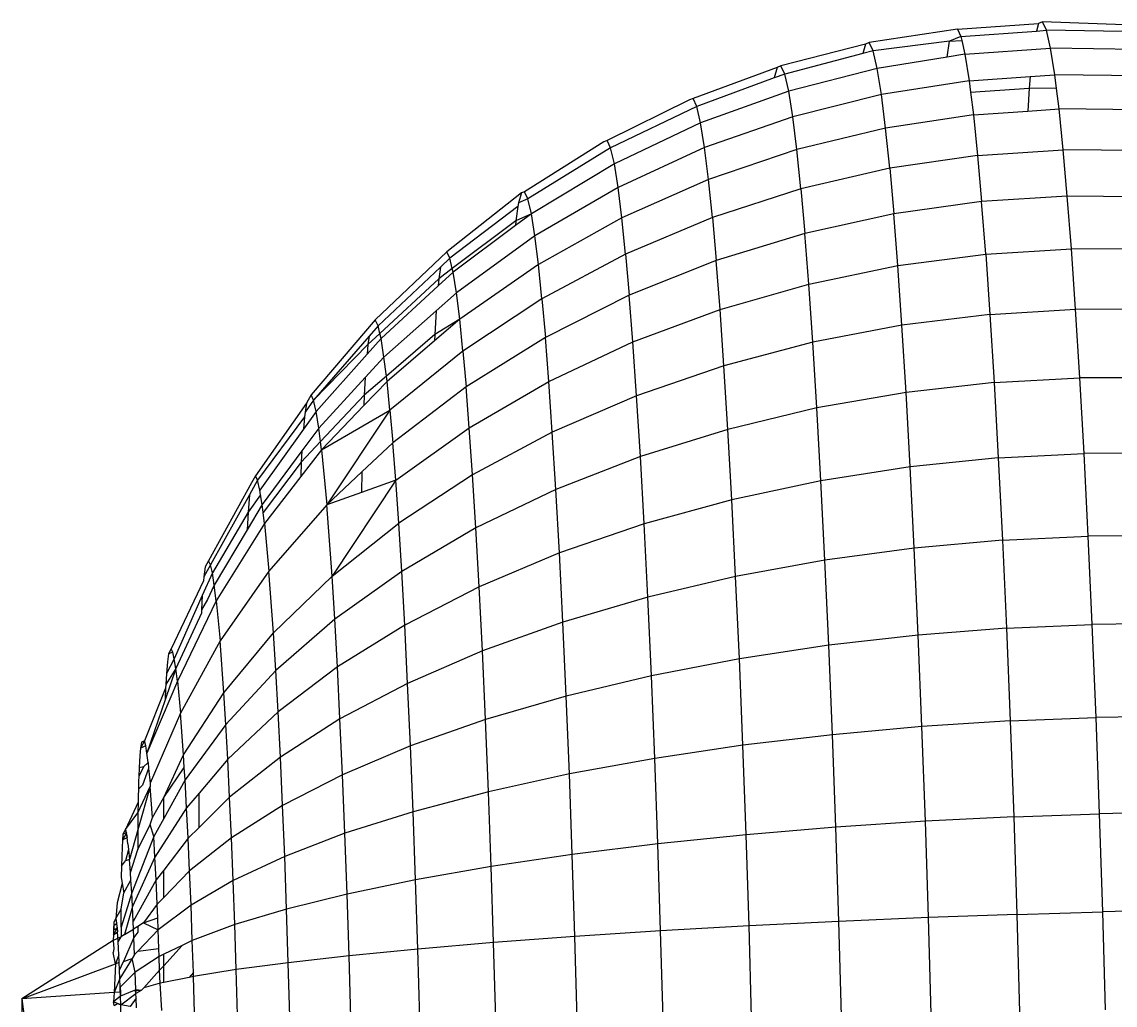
# Model space of a CAD drawing. Header units: millimetres. Extents: x 153 to 4750, y 92 to 3343.
# Drawn here: x 3668.14 to 3676.73, y 2017.66 to 2025.39 of the extents above; entities that cross this region are included whole.
import ezdxf

# ---------------------------------------------------------------- set-up
doc = ezdxf.new("R2010")
doc.units = ezdxf.units.MM

msp = doc.modelspace()

# ---------------------------------------------------------------- linework, layer by layer
for p, q in [((3675.4873, 2025.3276), (3674.7952, 2025.2232)), ((3675.4873, 2025.3276), (3676.1255, 2025.3739)), ((3675.4873, 2025.3276), (3675.5141, 2025.2711)), ((3675.5141, 2025.2711), (3676.1075, 2025.314)), ((3676.1255, 2025.3739), (3676.1075, 2025.314)), ((3676.1075, 2025.314), (3676.1866, 2025.3197)), ((3676.1551, 2025.3859), (3676.1255, 2025.3739)), ((3676.1866, 2025.3197), (3676.1551, 2025.3859)), ((3676.7995, 2025.3622), (3676.1551, 2025.3859)), ((3676.2192, 2025.1794), (3676.1866, 2025.3197)), ((3676.7838, 2025.3095), (3676.1866, 2025.3197)), ((3674.7952, 2025.2232), (3674.766, 2025.2115)), ((3674.8261, 2025.1582), (3674.7952, 2025.2232)), ((3675.4259, 2025.2336), (3674.8261, 2025.1582)), ((3675.4078, 2025.109), (3675.4259, 2025.2336)), ((3675.5141, 2025.2711), (3675.4259, 2025.2336)), ((3675.4259, 2025.2336), (3675.5212, 2025.2405)), ((3675.5141, 2025.2711), (3675.5212, 2025.2405)), ((3675.5212, 2025.2405), (3675.5466, 2025.1314)), ((3674.766, 2025.2115), (3674.1014, 2025.0399)), ((3674.7436, 2025.1366), (3674.1316, 2024.9762)), ((3674.766, 2025.2115), (3674.7436, 2025.1366)), ((3674.8261, 2025.1582), (3674.7436, 2025.1366)), ((3674.8582, 2025.0202), (3674.8261, 2025.1582)), ((3675.5466, 2025.1314), (3676.2192, 2025.1794)), ((3676.2524, 2024.971), (3676.2192, 2025.1794)), ((3676.8929, 2025.1685), (3676.2192, 2025.1794)), ((3675.4078, 2025.109), (3674.8582, 2025.0202)), ((3675.5466, 2025.1314), (3675.4078, 2025.109)), ((3675.5466, 2025.1314), (3675.5797, 2024.9238)), ((3674.0728, 2025.0283), (3673.4113, 2024.7838)), ((3674.0728, 2025.0283), (3674.048, 2024.9456)), ((3674.1316, 2024.9762), (3674.048, 2024.9456)), ((3674.1014, 2025.0399), (3674.0728, 2025.0283)), ((3674.1316, 2024.9762), (3674.1014, 2025.0399)), ((3674.1629, 2024.8414), (3674.1316, 2024.9762)), ((3674.8582, 2025.0202), (3674.1629, 2024.8414)), ((3674.8909, 2024.8153), (3674.8582, 2025.0202)), ((3676.0597, 2024.9575), (3676.2524, 2024.971)), ((3676.9259, 2024.9609), (3676.2524, 2024.971)), ((3676.266, 2024.8616), (3676.2524, 2024.971)), ((3674.048, 2024.9456), (3673.4406, 2024.7223)), ((3675.5797, 2024.9238), (3674.8909, 2024.8153)), ((3675.5797, 2024.9238), (3676.0597, 2024.9575)), ((3675.5797, 2024.9238), (3675.591, 2024.8327)), ((3676.0597, 2024.9575), (3676.0515, 2024.8647)), ((3674.1629, 2024.8414), (3673.4709, 2024.5919)), ((3674.1949, 2024.641), (3674.1629, 2024.8414)), ((3674.8909, 2024.8153), (3674.1949, 2024.641)), ((3674.9237, 2024.5509), (3674.8909, 2024.8153)), ((3675.591, 2024.8327), (3676.0515, 2024.8647)), ((3675.591, 2024.8327), (3675.6129, 2024.656)), ((3676.0515, 2024.8647), (3676.0411, 2024.6853)), ((3676.266, 2024.8616), (3676.0515, 2024.8647)), ((3676.2858, 2024.7021), (3676.266, 2024.8616)), ((3673.3837, 2024.7727), (3672.7362, 2024.4541)), ((3673.4406, 2024.7223), (3672.7641, 2024.3953)), ((3673.4113, 2024.7838), (3673.3837, 2024.7727)), ((3673.4406, 2024.7223), (3673.4113, 2024.7838)), ((3673.4709, 2024.5919), (3673.4406, 2024.7223)), ((3674.1949, 2024.641), (3673.5018, 2024.3981)), ((3674.2269, 2024.3824), (3674.1949, 2024.641)), ((3675.6129, 2024.656), (3674.9237, 2024.5509)), ((3675.6129, 2024.656), (3676.0411, 2024.6853)), ((3675.6129, 2024.656), (3675.6457, 2024.3364)), ((3676.0411, 2024.6853), (3676.2858, 2024.7021)), ((3676.3187, 2024.3811), (3676.2858, 2024.7021)), ((3676.9591, 2024.6931), (3676.2858, 2024.7021)), ((3673.4709, 2024.5919), (3672.7931, 2024.2706)), ((3673.5018, 2024.3981), (3673.4709, 2024.5919)), ((3674.9237, 2024.5509), (3674.2269, 2024.3824)), ((3674.956, 2024.2353), (3674.9237, 2024.5509)), ((3672.7362, 2024.4541), (3672.7098, 2024.4434)), ((3672.7641, 2024.3953), (3672.7362, 2024.4541)), ((3672.7098, 2024.4434), (3672.0876, 2024.0516)), ((3672.7641, 2024.3953), (3672.114, 2023.9963)), ((3672.7931, 2024.2706), (3672.7641, 2024.3953)), ((3673.5018, 2024.3981), (3672.8226, 2024.0855)), ((3673.5327, 2024.148), (3673.5018, 2024.3981)), ((3674.2269, 2024.3824), (3673.5327, 2024.148)), ((3674.2586, 2024.0739), (3674.2269, 2024.3824)), ((3675.6457, 2024.3364), (3676.3187, 2024.3811)), ((3676.3508, 2024.0173), (3676.3187, 2024.3811)), ((3676.992, 2024.3735), (3676.3187, 2024.3811)), ((3675.6457, 2024.3364), (3674.956, 2024.2353)), ((3675.6457, 2024.3364), (3675.6777, 2023.974)), ((3672.7931, 2024.2706), (3672.1413, 2023.8788)), ((3672.8226, 2024.0855), (3672.7931, 2024.2706)), ((3674.956, 2024.2353), (3674.2586, 2024.0739)), ((3674.956, 2024.2353), (3674.9876, 2023.8775)), ((3673.5327, 2024.148), (3672.8522, 2023.8467)), ((3673.5634, 2023.8497), (3673.5327, 2024.148)), ((3672.0628, 2024.0416), (3671.4771, 2023.5802)), ((3672.0628, 2024.0416), (3672.0398, 2023.9648)), ((3672.0876, 2024.0516), (3672.0628, 2024.0416)), ((3672.114, 2023.9963), (3672.0876, 2024.0516)), ((3672.8226, 2024.0855), (3672.169, 2023.7044)), ((3672.8522, 2023.8467), (3672.8226, 2024.0855)), ((3674.2586, 2024.0739), (3673.5634, 2023.8497)), ((3674.2586, 2024.0739), (3674.2895, 2023.7241)), ((3676.3508, 2024.0173), (3675.6777, 2023.974)), ((3676.3829, 2023.6039), (3676.3508, 2024.0173)), ((3677.0239, 2024.0111), (3676.3508, 2024.0173)), ((3672.0357, 2023.9365), (3671.5015, 2023.5288)), ((3672.0357, 2023.9365), (3672.0191, 2023.8217)), ((3672.0398, 2023.9648), (3672.0357, 2023.9365)), ((3672.114, 2023.9963), (3672.0398, 2023.9648)), ((3672.1413, 2023.8788), (3672.114, 2023.9963)), ((3675.6777, 2023.974), (3674.9876, 2023.8775)), ((3675.7097, 2023.5622), (3675.6777, 2023.974)), ((3672.1413, 2023.8788), (3672.0158, 2023.7852)), ((3672.1413, 2023.8788), (3672.0191, 2023.8217)), ((3672.169, 2023.7044), (3672.1413, 2023.8788)), ((3672.8522, 2023.8467), (3672.197, 2023.4793)), ((3672.8815, 2023.5616), (3672.8522, 2023.8467)), ((3673.5634, 2023.8497), (3672.8815, 2023.5616)), ((3673.5634, 2023.8497), (3673.5932, 2023.5113)), ((3674.9876, 2023.8775), (3674.2895, 2023.7241)), ((3675.0192, 2023.471), (3674.9876, 2023.8775)), ((3672.0191, 2023.8217), (3671.5204, 2023.4472)), ((3672.0158, 2023.7852), (3671.5267, 2023.4198)), ((3672.0191, 2023.8217), (3672.0158, 2023.7852)), ((3672.169, 2023.7044), (3671.5526, 2023.2581)), ((3672.197, 2023.4793), (3672.169, 2023.7044)), ((3674.2895, 2023.7241), (3673.5932, 2023.5113)), ((3674.3204, 2023.3266), (3674.2895, 2023.7241)), ((3675.7097, 2023.5622), (3676.3829, 2023.6039)), ((3676.4159, 2023.128), (3676.3829, 2023.6039)), ((3677.0559, 2023.5993), (3676.3829, 2023.6039)), ((3671.4771, 2023.5802), (3670.9152, 2023.0455)), ((3671.5015, 2023.5288), (3671.4267, 2023.4585)), ((3671.5015, 2023.5288), (3671.4771, 2023.5802)), ((3671.5204, 2023.4472), (3671.5015, 2023.5288)), ((3672.8815, 2023.5616), (3672.2245, 2023.2107)), ((3672.8815, 2023.5616), (3672.91, 2023.2383)), ((3673.5932, 2023.5113), (3672.91, 2023.2383)), ((3673.6231, 2023.127), (3673.5932, 2023.5113)), ((3675.0192, 2023.471), (3675.7097, 2023.5622)), ((3675.7097, 2023.5622), (3675.7424, 2023.0883)), ((3671.4267, 2023.4585), (3670.9374, 2022.9987)), ((3671.5267, 2023.4198), (3671.4086, 2023.3112)), ((3671.4267, 2023.4585), (3671.4135, 2023.3669)), ((3671.5204, 2023.4472), (3671.4135, 2023.3669)), ((3671.5267, 2023.4198), (3671.5204, 2023.4472)), ((3671.5526, 2023.2581), (3671.5267, 2023.4198)), ((3672.197, 2023.4793), (3671.5784, 2023.0493)), ((3672.2245, 2023.2107), (3672.197, 2023.4793)), ((3674.3204, 2023.3266), (3675.0192, 2023.471)), ((3675.0516, 2023.0031), (3675.0192, 2023.471)), ((3671.4135, 2023.3669), (3670.9514, 2022.9385)), ((3671.4135, 2023.3669), (3671.4086, 2023.3112)), ((3671.4086, 2023.3112), (3670.9605, 2022.8995)), ((3671.5526, 2023.2581), (3671.3932, 2023.1162)), ((3671.5784, 2023.0493), (3671.5526, 2023.2581)), ((3673.6231, 2023.127), (3674.3204, 2023.3266)), ((3674.352, 2022.8692), (3674.3204, 2023.3266)), ((3672.2245, 2023.2107), (3671.604, 2022.8001)), ((3672.2245, 2023.2107), (3672.2514, 2022.9061)), ((3672.91, 2023.2383), (3672.2514, 2022.9061)), ((3672.9385, 2022.8711), (3672.91, 2023.2383)), ((3671.3932, 2023.1162), (3670.9839, 2022.7521)), ((3671.3932, 2023.1162), (3671.3823, 2022.9298)), ((3672.9385, 2022.8711), (3673.6231, 2023.127)), ((3673.6538, 2022.6845), (3673.6231, 2023.127)), ((3675.7424, 2023.0883), (3675.0516, 2023.0031)), ((3675.7424, 2023.0883), (3676.4159, 2023.128)), ((3675.7424, 2023.0883), (3675.7756, 2022.5532)), ((3676.4492, 2022.5908), (3676.4159, 2023.128)), ((3677.0888, 2023.1254), (3676.4159, 2023.128)), ((3670.9152, 2023.0455), (3670.4114, 2022.4557)), ((3670.9374, 2022.9987), (3670.8668, 2022.9171)), ((3670.9374, 2022.9987), (3670.9152, 2023.0455)), ((3670.9514, 2022.9385), (3670.9374, 2022.9987)), ((3671.5784, 2023.0493), (3671.3804, 2022.8802)), ((3671.5784, 2023.0493), (3671.3823, 2022.9298)), ((3671.604, 2022.8001), (3671.5784, 2023.0493)), ((3675.0516, 2023.0031), (3674.352, 2022.8692)), ((3675.0844, 2022.4748), (3675.0516, 2023.0031)), ((3670.8668, 2022.9171), (3670.4312, 2022.414)), ((3670.9514, 2022.9385), (3670.8573, 2022.8513)), ((3670.8668, 2022.9171), (3670.8573, 2022.8513)), ((3670.9605, 2022.8995), (3670.9514, 2022.9385)), ((3671.3823, 2022.9298), (3671.0025, 2022.6026)), ((3671.3823, 2022.9298), (3671.3804, 2022.8802)), ((3672.2514, 2022.9061), (3671.629, 2022.5176)), ((3672.2783, 2022.5601), (3672.2514, 2022.9061)), ((3670.8573, 2022.8513), (3670.4312, 2022.414)), ((3670.9605, 2022.8995), (3670.8506, 2022.7755)), ((3670.8573, 2022.8513), (3670.8506, 2022.7755)), ((3670.9839, 2022.7521), (3670.9605, 2022.8995)), ((3671.3804, 2022.8802), (3671.0075, 2022.5619)), ((3672.2783, 2022.5601), (3672.9385, 2022.8711)), ((3672.9678, 2022.4484), (3672.9385, 2022.8711)), ((3674.352, 2022.8692), (3673.6538, 2022.6845)), ((3674.3841, 2022.3527), (3674.352, 2022.8692)), ((3670.8506, 2022.7755), (3670.4518, 2022.3256)), ((3670.9839, 2022.7521), (3670.837, 2022.5917)), ((3671.0025, 2022.6026), (3670.9839, 2022.7521)), ((3671.604, 2022.8001), (3671.0308, 2022.335)), ((3671.604, 2022.8001), (3671.629, 2022.5176)), ((3673.6538, 2022.6845), (3672.9678, 2022.4484)), ((3673.6847, 2022.185), (3673.6538, 2022.6845)), ((3670.837, 2022.5917), (3670.4728, 2022.1942)), ((3671.0075, 2022.5619), (3670.8258, 2022.3719)), ((3671.0025, 2022.6026), (3670.829, 2022.4531)), ((3670.837, 2022.5917), (3670.829, 2022.4531)), ((3671.0075, 2022.5619), (3671.0025, 2022.6026)), ((3671.0308, 2022.335), (3671.0075, 2022.5619)), ((3671.6539, 2022.1967), (3672.2783, 2022.5601)), ((3672.3059, 2022.1618), (3672.2783, 2022.5601)), ((3675.7756, 2022.5532), (3676.4492, 2022.5908)), ((3676.4824, 2021.9953), (3676.4492, 2022.5908)), ((3677.122, 2022.5903), (3676.4492, 2022.5908)), ((3671.629, 2022.5176), (3671.0535, 2022.0777)), ((3671.6539, 2022.1967), (3671.629, 2022.5176)), ((3675.0844, 2022.4748), (3674.3841, 2022.3527)), ((3675.7756, 2022.5532), (3675.0844, 2022.4748)), ((3675.1171, 2021.8892), (3675.0844, 2022.4748)), ((3675.7756, 2022.5532), (3675.8087, 2021.9601)), ((3670.3754, 2022.3903), (3669.9734, 2021.8207)), ((3670.4312, 2022.414), (3670.3652, 2022.3196)), ((3670.3754, 2022.3903), (3670.3652, 2022.3196)), ((3670.4114, 2022.4557), (3670.3754, 2022.3903)), ((3670.4312, 2022.414), (3670.4114, 2022.4557)), ((3670.4518, 2022.3256), (3670.4312, 2022.414)), ((3670.829, 2022.4531), (3670.4859, 2022.0885)), ((3670.829, 2022.4531), (3670.8258, 2022.3719)), ((3672.9678, 2022.4484), (3672.3059, 2022.1618)), ((3672.9974, 2021.9712), (3672.9678, 2022.4484)), ((3670.4518, 2022.3256), (3670.3513, 2022.1854)), ((3670.3652, 2022.3196), (3670.3598, 2022.2826)), ((3670.4728, 2022.1942), (3670.4518, 2022.3256)), ((3670.8258, 2022.3719), (3670.4938, 2022.0247)), ((3670.4938, 2022.0247), (3671.0308, 2022.335)), ((3671.0308, 2022.335), (3670.5348, 2021.5931)), ((3671.0308, 2022.335), (3671.0535, 2022.0777)), ((3674.3841, 2022.3527), (3673.6847, 2022.185)), ((3674.416, 2021.7801), (3674.3841, 2022.3527)), ((3670.3598, 2022.2826), (3669.9906, 2021.7845)), ((3670.3598, 2022.2826), (3670.3513, 2022.1854)), ((3670.3513, 2022.1854), (3670.0085, 2021.7077)), ((3670.4728, 2022.1942), (3670.3396, 2022.015)), ((3670.4859, 2022.0885), (3670.4728, 2022.1942)), ((3671.0762, 2021.7854), (3671.6539, 2022.1967)), ((3671.6794, 2021.8272), (3671.6539, 2022.1967)), ((3672.3059, 2022.1618), (3671.6794, 2021.8272)), ((3672.3337, 2021.7121), (3672.3059, 2022.1618)), ((3673.6847, 2022.185), (3672.9974, 2021.9712)), ((3673.7156, 2021.6313), (3673.6847, 2022.185)), ((3670.4859, 2022.0885), (3670.3346, 2021.9277)), ((3670.4938, 2022.0247), (3670.4859, 2022.0885)), ((3671.0535, 2022.0777), (3670.81, 2021.8502)), ((3671.0762, 2021.7854), (3671.0535, 2022.0777)), ((3670.3396, 2022.015), (3670.0267, 2021.5936)), ((3670.4938, 2022.0247), (3670.3301, 2021.8139)), ((3670.3396, 2022.015), (3670.3346, 2021.9277)), ((3670.4938, 2022.0247), (3670.5348, 2021.5931)), ((3672.9974, 2021.9712), (3672.3337, 2021.7121)), ((3673.027, 2021.4422), (3672.9974, 2021.9712)), ((3675.8087, 2021.9601), (3675.1171, 2021.8892)), ((3675.8087, 2021.9601), (3676.4824, 2021.9953)), ((3675.8087, 2021.9601), (3675.8412, 2021.3141)), ((3677.1551, 2021.9972), (3676.4824, 2021.9953)), ((3676.5151, 2021.3466), (3676.4824, 2021.9953)), ((3670.3346, 2021.9277), (3670.0344, 2021.531)), ((3670.3346, 2021.9277), (3670.3301, 2021.8139)), ((3675.1171, 2021.8892), (3674.416, 2021.7801)), ((3675.1491, 2021.2514), (3675.1171, 2021.8892)), ((3669.9906, 2021.7845), (3669.9286, 2021.6703)), ((3669.9734, 2021.8207), (3669.9421, 2021.7639)), ((3669.9906, 2021.7845), (3669.9734, 2021.8207)), ((3670.0085, 2021.7077), (3669.9906, 2021.7845)), ((3670.3301, 2021.8139), (3670.0449, 2021.4465)), ((3670.81, 2021.8502), (3670.5348, 2021.5931)), ((3671.0762, 2021.7854), (3670.5758, 2021.0326)), ((3670.81, 2021.8502), (3670.8073, 2021.6899)), ((3671.0762, 2021.7854), (3670.8073, 2021.6899)), ((3671.0996, 2021.4489), (3671.0762, 2021.7854)), ((3671.6794, 2021.8272), (3671.0996, 2021.4489)), ((3671.7053, 2021.4101), (3671.6794, 2021.8272)), ((3669.9421, 2021.7639), (3669.6064, 2021.1514)), ((3670.0145, 2021.6701), (3670.0085, 2021.7077)), ((3672.3337, 2021.7121), (3671.7053, 2021.4101)), ((3672.3615, 2021.2137), (3672.3337, 2021.7121)), ((3674.416, 2021.7801), (3673.7156, 2021.6313)), ((3674.4473, 2021.1565), (3674.416, 2021.7801)), ((3669.9286, 2021.6703), (3669.6208, 2021.121)), ((3669.9286, 2021.6703), (3669.9167, 2021.5354)), ((3670.0145, 2021.6701), (3669.9167, 2021.5354)), ((3670.0267, 2021.5936), (3670.0145, 2021.6701)), ((3670.8073, 2021.6899), (3670.5348, 2021.5931)), ((3673.7156, 2021.6313), (3673.027, 2021.4422)), ((3673.7459, 2021.0282), (3673.7156, 2021.6313)), ((3669.9167, 2021.5354), (3669.6358, 2021.0565)), ((3670.0267, 2021.5936), (3669.9086, 2021.3947)), ((3669.9167, 2021.5354), (3669.9086, 2021.3947)), ((3670.0344, 2021.531), (3670.0267, 2021.5936)), ((3670.0449, 2021.4465), (3670.0344, 2021.531)), ((3670.5348, 2021.5931), (3670.0805, 2021.0717)), ((3670.5758, 2021.0326), (3670.5348, 2021.5931)), ((3670.0449, 2021.4465), (3669.6664, 2020.8373)), ((3670.0449, 2021.4465), (3670.0805, 2021.0717)), ((3670.5758, 2021.0326), (3671.0996, 2021.4489)), ((3671.1231, 2021.069), (3671.0996, 2021.4489)), ((3673.027, 2021.4422), (3672.3615, 2021.2137)), ((3673.0559, 2020.8661), (3673.027, 2021.4422)), ((3669.9086, 2021.3947), (3669.6511, 2020.9608)), ((3671.7053, 2021.4101), (3671.1231, 2021.069)), ((3671.7311, 2020.9478), (3671.7053, 2021.4101)), ((3675.8412, 2021.3141), (3675.1491, 2021.2514)), ((3675.8412, 2021.3141), (3676.5151, 2021.3466)), ((3675.8412, 2021.3141), (3675.8725, 2020.6226)), ((3677.1875, 2021.3512), (3676.5151, 2021.3466)), ((3676.5465, 2020.6523), (3676.5151, 2021.3466)), ((3672.3615, 2021.2137), (3671.7311, 2020.9478)), ((3672.3888, 2020.6708), (3672.3615, 2021.2137)), ((3675.1491, 2021.2514), (3674.4473, 2021.1565)), ((3675.18, 2020.5687), (3675.1491, 2021.2514)), ((3669.6208, 2021.121), (3669.5687, 2021.0252)), ((3669.5801, 2021.1037), (3669.5687, 2021.0252)), ((3669.6064, 2021.1514), (3669.5801, 2021.1037)), ((3669.6208, 2021.121), (3669.6064, 2021.1514)), ((3669.6358, 2021.0565), (3669.6208, 2021.121)), ((3674.4473, 2021.1565), (3673.7459, 2021.0282)), ((3674.4776, 2020.489), (3674.4473, 2021.1565)), ((3669.6358, 2021.0565), (3669.5569, 2020.8789)), ((3669.5687, 2021.0252), (3669.566, 2020.9939)), ((3669.6511, 2020.9608), (3669.6358, 2021.0565)), ((3670.0805, 2021.0717), (3669.6962, 2020.5228)), ((3670.1161, 2020.5852), (3670.0805, 2021.0717)), ((3670.1161, 2020.5852), (3670.5758, 2021.0326)), ((3670.5968, 2020.694), (3670.5758, 2021.0326)), ((3671.1231, 2021.069), (3670.5968, 2020.694)), ((3671.1466, 2020.6479), (3671.1231, 2021.069)), ((3673.7459, 2021.0282), (3673.0559, 2020.8661)), ((3673.7752, 2020.3826), (3673.7459, 2021.0282)), ((3669.566, 2020.9939), (3669.3133, 2020.4595)), ((3669.6511, 2020.9608), (3669.5987, 2020.8475)), ((3669.6664, 2020.8373), (3669.6511, 2020.9608)), ((3671.7311, 2020.9478), (3671.1466, 2020.6479)), ((3671.7564, 2020.4442), (3671.7311, 2020.9478)), ((3669.5569, 2020.8789), (3669.3369, 2020.3835)), ((3669.5569, 2020.8789), (3669.5504, 2020.7666)), ((3669.5987, 2020.8475), (3669.5504, 2020.7666)), ((3673.0559, 2020.8661), (3672.3888, 2020.6708)), ((3673.0838, 2020.2493), (3673.0559, 2020.8661)), ((3669.6664, 2020.8373), (3669.3614, 2020.2078)), ((3669.5504, 2020.7666), (3669.5493, 2020.7405)), ((3669.6664, 2020.8373), (3669.6962, 2020.5228)), ((3669.5493, 2020.7405), (3669.3491, 2020.3068)), ((3670.5968, 2020.694), (3670.1343, 2020.2912)), ((3670.6178, 2020.3186), (3670.5968, 2020.694)), ((3672.3888, 2020.6708), (3671.7564, 2020.4442)), ((3672.4152, 2020.0897), (3672.3888, 2020.6708)), ((3669.7261, 2020.1143), (3670.1161, 2020.5852)), ((3670.1343, 2020.2912), (3670.1161, 2020.5852)), ((3671.1466, 2020.6479), (3670.6178, 2020.3186)), ((3671.1697, 2020.1893), (3671.1466, 2020.6479)), ((3675.8725, 2020.6226), (3675.18, 2020.5687)), ((3675.8725, 2020.6226), (3676.5465, 2020.6523)), ((3675.8725, 2020.6226), (3675.9021, 2019.8948)), ((3677.2188, 2020.6597), (3676.5465, 2020.6523)), ((3676.5762, 2019.9216), (3676.5465, 2020.6523)), ((3669.6962, 2020.5228), (3669.3853, 2019.9557)), ((3669.7261, 2020.1143), (3669.6962, 2020.5228)), ((3675.18, 2020.5687), (3674.4776, 2020.489)), ((3675.2093, 2019.8502), (3675.18, 2020.5687)), ((3669.2922, 2020.4213), (3669.2832, 2020.3584)), ((3669.3133, 2020.4595), (3669.2922, 2020.4213)), ((3669.3249, 2020.4351), (3669.2922, 2020.4213)), ((3669.3249, 2020.4351), (3669.3133, 2020.4595)), ((3669.3369, 2020.3835), (3669.3249, 2020.4351)), ((3671.7564, 2020.4442), (3671.1697, 2020.1893)), ((3671.7809, 2019.9052), (3671.7564, 2020.4442)), ((3674.4776, 2020.489), (3673.7752, 2020.3826)), ((3674.5061, 2019.7865), (3674.4776, 2020.489)), ((3669.3369, 2020.3835), (3669.2752, 2020.2677)), ((3669.2832, 2020.3584), (3669.2752, 2020.2677)), ((3669.3491, 2020.3068), (3669.3369, 2020.3835)), ((3673.7752, 2020.3826), (3673.0838, 2020.2493)), ((3673.8028, 2019.7032), (3673.7752, 2020.3826)), ((3669.3491, 2020.3068), (3669.2649, 2020.0611)), ((3669.3491, 2020.3068), (3669.2701, 2020.1803)), ((3669.2752, 2020.2677), (3669.2701, 2020.1803)), ((3669.3614, 2020.2078), (3669.3491, 2020.3068)), ((3670.1343, 2020.2912), (3669.7414, 2019.8676)), ((3670.1525, 2019.9653), (3670.1343, 2020.2912)), ((3670.6178, 2020.3186), (3670.1525, 2019.9653)), ((3670.6383, 2019.9098), (3670.6178, 2020.3186)), ((3673.0838, 2020.2493), (3672.4152, 2020.0897)), ((3673.1102, 2019.6002), (3673.0838, 2020.2493)), ((3669.3614, 2020.2078), (3669.1214, 2019.6425)), ((3669.2701, 2020.1803), (3669.2684, 2020.1512)), ((3669.3614, 2020.2078), (3669.3853, 2019.9557)), ((3671.1697, 2020.1893), (3670.6383, 2019.9098)), ((3671.1919, 2019.6983), (3671.1697, 2020.1893)), ((3669.2684, 2020.1512), (3669.1033, 2019.7385)), ((3669.2684, 2020.1512), (3669.2649, 2020.0611)), ((3669.4093, 2019.6284), (3669.7261, 2020.1143)), ((3669.7414, 2019.8676), (3669.7261, 2020.1143)), ((3672.4152, 2020.0897), (3671.7809, 2019.9052)), ((3672.44, 2019.4781), (3672.4152, 2020.0897)), ((3669.2649, 2020.0611), (3669.1214, 2019.6425)), ((3669.3853, 2019.9557), (3669.1461, 2019.4054)), ((3669.4093, 2019.6284), (3669.3853, 2019.9557)), ((3670.1525, 2019.9653), (3669.7567, 2019.5941)), ((3670.1704, 2019.6103), (3670.1525, 2019.9653)), ((3670.6383, 2019.9098), (3670.1704, 2019.6103)), ((3670.6581, 2019.4721), (3670.6383, 2019.9098)), ((3671.7809, 2019.9052), (3671.1919, 2019.6983)), ((3671.8039, 2019.3379), (3671.7809, 2019.9052)), ((3675.9021, 2019.8948), (3675.2093, 2019.8502)), ((3675.9021, 2019.8948), (3676.5762, 2019.9216)), ((3675.9021, 2019.8948), (3675.9295, 2019.1416)), ((3677.2484, 2019.9319), (3676.5762, 2019.9216)), ((3676.6037, 2019.1653), (3676.5762, 2019.9216)), ((3669.7414, 2019.8676), (3669.4215, 2019.4307)), ((3669.7567, 2019.5941), (3669.7414, 2019.8676)), ((3675.2093, 2019.8502), (3674.5061, 2019.7865)), ((3675.2362, 2019.1065), (3675.2093, 2019.8502)), ((3669.1033, 2019.7385), (3669.0722, 2019.6811)), ((3669.079, 2019.7281), (3669.0722, 2019.6811)), ((3669.1033, 2019.7385), (3669.079, 2019.7281)), ((3669.1123, 2019.6999), (3669.1033, 2019.7385)), ((3674.5061, 2019.7865), (3673.8028, 2019.7032)), ((3674.5326, 2019.0594), (3674.5061, 2019.7865)), ((3669.0722, 2019.6811), (3669.0671, 2019.6237)), ((3669.1123, 2019.6999), (3669.0722, 2019.6811)), ((3669.1214, 2019.6425), (3669.1123, 2019.6999)), ((3669.1306, 2019.5685), (3669.1214, 2019.6425)), ((3671.1919, 2019.6983), (3670.6581, 2019.4721)), ((3671.2129, 2019.1816), (3671.1919, 2019.6983)), ((3673.8028, 2019.7032), (3673.1102, 2019.6002)), ((3673.8283, 2019), (3673.8028, 2019.7032)), ((3669.0671, 2019.6237), (3669.0611, 2019.5262)), ((3669.1306, 2019.5685), (3669.096, 2019.5334)), ((3669.1306, 2019.5685), (3669.1352, 2019.5208)), ((3669.2537, 2019.2937), (3669.4093, 2019.6284)), ((3669.4155, 2019.528), (3669.4093, 2019.6284)), ((3669.7567, 2019.5941), (3669.532, 2019.3279)), ((3669.7717, 2019.2962), (3669.7567, 2019.5941)), ((3670.1704, 2019.6103), (3669.7717, 2019.2962)), ((3670.1876, 2019.2304), (3670.1704, 2019.6103)), ((3673.1102, 2019.6002), (3672.44, 2019.4781)), ((3673.1346, 2018.9284), (3673.1102, 2019.6002)), ((3669.096, 2019.5334), (3669.0584, 2019.4574)), ((3669.0611, 2019.5262), (3669.0584, 2019.4574)), ((3669.096, 2019.5334), (3669.0611, 2019.5262)), ((3669.1352, 2019.5208), (3669.0866, 2019.3906)), ((3669.1352, 2019.5208), (3669.1461, 2019.4054)), ((3669.2537, 2019.2937), (3669.4155, 2019.528)), ((3669.4215, 2019.4307), (3669.4155, 2019.528)), ((3670.6581, 2019.4721), (3670.1876, 2019.2304)), ((3670.6768, 2019.0115), (3670.6581, 2019.4721)), ((3672.44, 2019.4781), (3671.8039, 2019.3379)), ((3672.463, 2018.845), (3672.44, 2019.4781)), ((3669.1485, 2019.3801), (3669.051, 2019.0383)), ((3669.0518, 2019.172), (3669.1485, 2019.3801)), ((3669.057, 2019.4219), (3669.0554, 2019.3595)), ((3669.0866, 2019.3906), (3669.0554, 2019.3595)), ((3669.0584, 2019.4574), (3669.057, 2019.4219)), ((3669.1461, 2019.4054), (3669.1485, 2019.3801)), ((3669.1664, 2019.1354), (3669.1485, 2019.3801)), ((3669.4215, 2019.4307), (3669.2537, 2019.1284)), ((3669.4338, 2019.2114), (3669.4215, 2019.4307)), ((3669.0539, 2019.3029), (3669.0532, 2019.2553)), ((3669.0554, 2019.3595), (3669.0539, 2019.3029)), ((3669.1664, 2019.1354), (3669.2537, 2019.2937)), ((3669.2537, 2019.1284), (3669.2537, 2019.2937)), ((3669.532, 2019.3279), (3669.4338, 2019.2114)), ((3669.532, 2019.0583), (3669.532, 2019.3279)), ((3669.7717, 2019.2962), (3669.532, 2019.0583)), ((3669.7861, 2018.9772), (3669.7717, 2019.2962)), ((3671.8039, 2019.3379), (3671.2129, 2019.1816)), ((3671.8252, 2018.7508), (3671.8039, 2019.3379)), ((3669.0532, 2019.2553), (3668.9545, 2019.0419)), ((3669.0532, 2019.2553), (3669.0518, 2019.172)), ((3669.4338, 2019.2114), (3669.1847, 2018.8237)), ((3669.4458, 2018.9727), (3669.4338, 2019.2114)), ((3670.1876, 2019.2304), (3669.7861, 2018.9772)), ((3670.2038, 2018.8305), (3670.1876, 2019.2304)), ((3668.9545, 2019.0419), (3669.0518, 2019.172)), ((3669.0518, 2019.172), (3669.051, 2019.0383)), ((3669.1474, 2019.0804), (3669.1664, 2019.1354)), ((3669.2537, 2019.1284), (3669.1756, 2018.9876)), ((3671.2129, 2019.1816), (3670.6768, 2019.0115)), ((3671.2323, 2018.6469), (3671.2129, 2019.1816)), ((3675.9295, 2019.1416), (3675.2362, 2019.1065)), ((3675.9295, 2019.1416), (3676.6037, 2019.1653)), ((3675.9295, 2019.1416), (3675.9541, 2018.3749)), ((3677.2757, 2019.1787), (3676.6037, 2019.1653)), ((3676.6284, 2018.3955), (3676.6037, 2019.1653)), ((3668.9545, 2019.0419), (3668.9339, 2019.0039)), ((3668.9604, 2019.0163), (3668.9545, 2019.0419)), ((3668.9545, 2019.0419), (3668.9665, 2018.9784)), ((3669.051, 2019.0383), (3668.9844, 2018.8049)), ((3669.0501, 2018.8852), (3669.1474, 2019.0804)), ((3669.051, 2019.0383), (3669.0501, 2018.8852)), ((3669.1756, 2018.9876), (3669.1474, 2019.0804)), ((3669.532, 2019.0583), (3669.4458, 2018.9727)), ((3674.5326, 2019.0594), (3673.8283, 2019)), ((3675.2362, 2019.1065), (3674.5326, 2019.0594)), ((3674.5564, 2018.3193), (3674.5326, 2019.0594)), ((3675.2606, 2018.3495), (3675.2362, 2019.1065)), ((3668.93, 2018.9591), (3668.9266, 2018.9015)), ((3668.9604, 2019.0163), (3668.93, 2018.9591)), ((3668.9339, 2019.0039), (3668.93, 2018.9591)), ((3668.9665, 2018.9784), (3668.93, 2018.9591)), ((3668.9604, 2019.0163), (3668.9339, 2019.0039)), ((3668.9665, 2018.9784), (3668.9604, 2019.0163)), ((3668.9726, 2018.9295), (3668.9665, 2018.9784)), ((3669.1756, 2018.9876), (3669.0023, 2018.5453)), ((3669.1847, 2018.8237), (3669.1756, 2018.9876)), ((3669.4458, 2018.9727), (3669.2537, 2018.7232)), ((3669.4574, 2018.7171), (3669.4458, 2018.9727)), ((3669.7861, 2018.9772), (3669.4574, 2018.7171)), ((3669.7997, 2018.6416), (3669.7861, 2018.9772)), ((3670.6768, 2019.0115), (3670.2038, 2018.8305)), ((3670.6941, 2018.5349), (3670.6768, 2019.0115)), ((3673.8283, 2019), (3673.1346, 2018.9284)), ((3673.8513, 2018.2842), (3673.8283, 2019)), ((3668.9266, 2018.9015), (3668.9239, 2018.8325)), ((3668.9769, 2018.8841), (3668.9535, 2018.7943)), ((3668.9726, 2018.9295), (3668.9769, 2018.8841)), ((3668.9769, 2018.8841), (3668.9844, 2018.8049)), ((3668.9918, 2018.7035), (3669.0501, 2018.8852)), ((3673.1346, 2018.9284), (3672.463, 2018.845)), ((3673.1566, 2018.2446), (3673.1346, 2018.9284)), ((3668.9239, 2018.8325), (3668.9218, 2018.7538)), ((3668.9218, 2018.7538), (3668.9535, 2018.7943)), ((3668.9844, 2018.8049), (3668.9535, 2018.7943)), ((3668.9918, 2018.7035), (3668.9844, 2018.8049)), ((3669.1847, 2018.8237), (3669.0083, 2018.4369)), ((3669.1937, 2018.6452), (3669.1847, 2018.8237)), ((3670.2038, 2018.8305), (3669.7997, 2018.6416)), ((3670.2189, 2018.4167), (3670.2038, 2018.8305)), ((3672.463, 2018.845), (3671.8252, 2018.7508)), ((3672.4838, 2018.2007), (3672.463, 2018.845)), ((3668.9218, 2018.7538), (3668.9204, 2018.6672)), ((3668.9962, 2018.643), (3668.9918, 2018.7035)), ((3669.2537, 2018.7232), (3669.1937, 2018.6452)), ((3669.2537, 2018.5072), (3669.2537, 2018.7232)), ((3669.4574, 2018.7171), (3669.2537, 2018.5072)), ((3669.4683, 2018.4481), (3669.4574, 2018.7171)), ((3671.8252, 2018.7508), (3671.2323, 2018.6469)), ((3671.8444, 2018.1531), (3671.8252, 2018.7508)), ((3668.9287, 2018.6181), (3668.8883, 2018.4662)), ((3668.9204, 2018.6672), (3668.9287, 2018.6181)), ((3668.9287, 2018.6181), (3668.9409, 2018.5448)), ((3668.9409, 2018.5448), (3668.9962, 2018.643)), ((3669.0023, 2018.5453), (3668.9962, 2018.643)), ((3669.1937, 2018.6452), (3669.0143, 2018.3189)), ((3669.2024, 2018.4542), (3669.1937, 2018.6452)), ((3669.7997, 2018.6416), (3669.4683, 2018.4481)), ((3669.8124, 2018.2943), (3669.7997, 2018.6416)), ((3671.2323, 2018.6469), (3670.6941, 2018.5349)), ((3671.2498, 2018.1025), (3671.2323, 2018.6469)), ((3669.0023, 2018.5453), (3668.9194, 2018.2732)), ((3668.9194, 2018.416), (3668.9409, 2018.5448)), ((3669.0083, 2018.4369), (3669.0023, 2018.5453)), ((3670.6941, 2018.5349), (3670.2189, 2018.4167)), ((3670.7098, 2018.0496), (3670.6941, 2018.5349)), ((3668.8883, 2018.4662), (3668.8778, 2018.3426)), ((3669.0083, 2018.4369), (3668.9461, 2018.2155)), ((3669.0143, 2018.3189), (3669.0083, 2018.4369)), ((3669.2024, 2018.4542), (3669.095, 2018.3083)), ((3669.2537, 2018.5072), (3669.2024, 2018.4542)), ((3669.2067, 2018.347), (3669.2024, 2018.4542)), ((3669.4683, 2018.4481), (3669.2105, 2018.2531)), ((3669.4784, 2018.1697), (3669.4683, 2018.4481)), ((3668.8778, 2018.3426), (3668.9194, 2018.416)), ((3668.9194, 2018.2732), (3668.9194, 2018.416)), ((3670.2189, 2018.4167), (3669.8124, 2018.2943)), ((3670.2324, 2017.9954), (3670.2189, 2018.4167)), ((3675.2606, 2018.3495), (3674.5564, 2018.3193)), ((3675.9541, 2018.3749), (3675.2606, 2018.3495)), ((3675.2819, 2017.5913), (3675.2606, 2018.3495)), ((3675.9541, 2018.3749), (3676.6284, 2018.3955)), ((3675.9541, 2018.3749), (3675.9757, 2017.6069)), ((3677.3004, 2018.412), (3676.6284, 2018.3955)), ((3676.65, 2017.6243), (3676.6284, 2018.3955)), ((3668.8611, 2018.2859), (3668.8587, 2018.213)), ((3668.8587, 2018.213), (3668.8869, 2018.267)), ((3668.8628, 2018.3143), (3668.8597, 2018.2519)), ((3668.8611, 2018.2859), (3668.8597, 2018.2519)), ((3668.8869, 2018.267), (3668.8597, 2018.2519)), ((3668.8628, 2018.3143), (3668.8611, 2018.2859)), ((3668.8838, 2018.2997), (3668.8611, 2018.2859)), ((3668.8778, 2018.3426), (3668.8628, 2018.3143)), ((3668.8778, 2018.3426), (3668.8838, 2018.2997)), ((3668.8778, 2018.3426), (3668.8869, 2018.267)), ((3668.8838, 2018.2997), (3668.8896, 2018.2382)), ((3668.8838, 2018.2997), (3668.8869, 2018.267)), ((3668.8869, 2018.267), (3668.8896, 2018.2382)), ((3668.9194, 2018.2732), (3668.9194, 2018.1975)), ((3669.017, 2018.2596), (3669.0143, 2018.3189)), ((3669.0501, 2018.2803), (3669.017, 2018.2596)), ((3669.095, 2018.3083), (3669.0501, 2018.2803)), ((3669.0501, 2018.2803), (3669.0501, 2018.2358)), ((3669.095, 2018.3083), (3669.2067, 2018.347)), ((3669.095, 2018.3083), (3669.2105, 2018.2531)), ((3669.2105, 2018.2531), (3669.2067, 2018.347)), ((3669.8124, 2018.2943), (3669.4784, 2018.1697)), ((3669.8238, 2017.9407), (3669.8124, 2018.2943)), ((3673.8513, 2018.2842), (3673.1566, 2018.2446)), ((3674.5564, 2018.3193), (3673.8513, 2018.2842)), ((3673.8715, 2017.5673), (3673.8513, 2018.2842)), ((3674.5772, 2017.5779), (3674.5564, 2018.3193)), ((3668.8587, 2018.213), (3668.858, 2018.1702)), ((3668.9194, 2018.1975), (3668.858, 2018.1702)), ((3668.8597, 2018.2519), (3668.8587, 2018.213)), ((3668.8587, 2018.213), (3668.8896, 2018.2382)), ((3668.8955, 2018.1583), (3668.8896, 2018.2382)), ((3668.8955, 2018.1583), (3668.9194, 2018.1975)), ((3668.9461, 2018.2155), (3668.9194, 2018.1975)), ((3669.02, 2018.1926), (3668.937, 2018.0037)), ((3668.9461, 2018.2155), (3669.017, 2018.2596)), ((3669.02, 2018.1926), (3669.017, 2018.2596)), ((3669.0501, 2018.2358), (3669.02, 2018.1926)), ((3669.0254, 2018.0596), (3669.02, 2018.1926)), ((3669.2105, 2018.2531), (3669.0501, 2018.0854)), ((3669.2159, 2018.1057), (3669.2105, 2018.2531)), ((3672.4838, 2018.2007), (3671.8444, 2018.1531)), ((3673.1566, 2018.2446), (3672.4838, 2018.2007)), ((3672.5019, 2017.5553), (3672.4838, 2018.2007)), ((3673.1758, 2017.5596), (3673.1566, 2018.2446)), ((3668.858, 2018.1702), (3668.1397, 2017.7124)), ((3668.8616, 2018.1032), (3668.8575, 2018.0766)), ((3668.858, 2018.1702), (3668.8616, 2018.1032)), ((3668.8985, 2018.1101), (3668.8955, 2018.1583)), ((3668.9015, 2018.0565), (3668.8985, 2018.1101)), ((3669.0501, 2018.0854), (3669.2159, 2018.1057)), ((3669.2181, 2018.045), (3669.2159, 2018.1057)), ((3669.3987, 2018.1316), (3669.2537, 2018.0621)), ((3669.3987, 2018.1316), (3669.2537, 2017.971)), ((3669.4784, 2018.1697), (3669.3987, 2018.1316)), ((3669.4865, 2017.917), (3669.4784, 2018.1697)), ((3671.2498, 2018.1025), (3670.7098, 2018.0496)), ((3671.8444, 2018.1531), (3671.2498, 2018.1025)), ((3671.2651, 2017.5572), (3671.2498, 2018.1025)), ((3671.8613, 2017.5545), (3671.8444, 2018.1531)), ((3668.8758, 2017.9876), (3668.8575, 2018.0766)), ((3668.9015, 2018.0565), (3668.8758, 2017.9876)), ((3668.9044, 2017.9982), (3668.9015, 2018.0565)), ((3669.0069, 2018.0293), (3668.9099, 2017.8702)), ((3668.937, 2018.0037), (3669.0069, 2018.0293)), ((3669.0254, 2018.0596), (3669.0069, 2018.0293)), ((3669.0304, 2017.922), (3669.0069, 2018.0293)), ((3669.0501, 2018.0854), (3669.0254, 2018.0596)), ((3669.2181, 2018.045), (3669.0304, 2017.922)), ((3669.2537, 2018.0621), (3669.2181, 2018.045)), ((3669.2216, 2017.9354), (3669.2181, 2018.045)), ((3669.2537, 2017.971), (3669.2537, 2018.0621)), ((3670.7098, 2018.0496), (3670.2324, 2017.9954)), ((3670.7234, 2017.5636), (3670.7098, 2018.0496)), ((3668.1397, 2017.7124), (3668.8758, 2017.9876)), ((3668.8758, 2017.9876), (3668.8634, 2017.7612)), ((3668.8758, 2017.9876), (3668.9044, 2017.9982)), ((3668.9072, 2017.9358), (3668.9044, 2017.9982)), ((3668.9072, 2017.9358), (3668.937, 2018.0037)), ((3668.9099, 2017.8702), (3668.9072, 2017.9358)), ((3669.0304, 2017.922), (3668.9123, 2017.8022)), ((3669.0349, 2017.7819), (3669.0304, 2017.922)), ((3669.2216, 2017.9354), (3669.0986, 2017.7991)), ((3669.2537, 2017.971), (3669.2216, 2017.9354)), ((3669.2249, 2017.8332), (3669.2216, 2017.9354)), ((3669.2537, 2017.839), (3669.2537, 2017.971)), ((3669.8238, 2017.9407), (3669.4875, 2017.8864)), ((3670.2324, 2017.9954), (3669.8238, 2017.9407)), ((3669.8337, 2017.5865), (3669.8238, 2017.9407)), ((3670.2442, 2017.5735), (3670.2324, 2017.9954)), ((3668.9099, 2017.8702), (3668.8634, 2017.7612)), ((3668.9123, 2017.8022), (3668.9099, 2017.8702)), ((3669.2537, 2017.839), (3669.2249, 2017.8332)), ((3669.4525, 2017.8793), (3669.2537, 2017.839)), ((3669.4865, 2017.917), (3669.4525, 2017.8793)), ((3669.4875, 2017.8864), (3669.4525, 2017.8793)), ((3669.4875, 2017.8864), (3669.4865, 2017.917)), ((3669.4955, 2017.6025), (3669.4875, 2017.8864)), ((3668.8634, 2017.7612), (3668.1397, 2017.7124)), ((3668.8634, 2017.7612), (3668.8593, 2017.6871)), ((3668.9136, 2017.7646), (3668.8634, 2017.7612)), ((3668.9146, 2017.7331), (3668.9123, 2017.8022)), ((3668.9123, 2017.8022), (3668.9136, 2017.7646)), ((3668.9136, 2017.7646), (3668.9146, 2017.7331)), ((3669.0081, 2017.771), (3668.9146, 2017.7331)), ((3668.9165, 2017.6638), (3669.0357, 2017.7531)), ((3669.0349, 2017.7819), (3669.0081, 2017.771)), ((3669.0775, 2017.7757), (3669.0081, 2017.771)), ((3669.0357, 2017.7531), (3669.0349, 2017.7819)), ((3669.0775, 2017.7757), (3669.0349, 2017.7819)), ((3669.0775, 2017.7757), (3669.0357, 2017.7531)), ((3669.0367, 2017.7167), (3669.0357, 2017.7531)), ((3669.0986, 2017.7991), (3669.0775, 2017.7757)), ((3669.2249, 2017.8332), (3669.0986, 2017.7991)), ((3669.239, 2017.6205), (3669.2249, 2017.8332)), ((3668.1397, 2017.7124), (3668.194, 2017.2976)), ((3668.1397, 2017.7124), (3668.1397, 2012.6101)), ((3668.9146, 2017.7331), (3668.8593, 2017.6871)), ((3668.9165, 2017.6638), (3668.8593, 2017.6871)), ((3668.8637, 2017.66), (3668.8593, 2017.6871)), ((3668.8637, 2017.66), (3668.8904, 2017.6745)), ((3668.8904, 2017.6745), (3668.9165, 2017.6638)), ((3668.9165, 2017.6638), (3668.9146, 2017.7331)), ((3668.9182, 2017.5955), (3668.9165, 2017.6638)), ((3668.9909, 2017.6503), (3668.9165, 2017.6638)), ((3669.0367, 2017.7167), (3668.9909, 2017.6503)), ((3669.0389, 2017.6416), (3669.0367, 2017.7167))]:
    msp.add_line(p, q)

doc.saveas('drawing.dxf')
